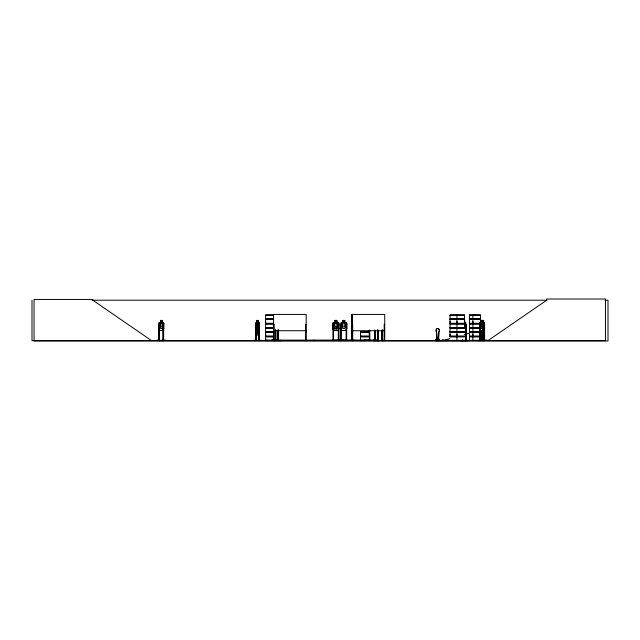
<?xml version="1.0" encoding="UTF-8"?>
<svg xmlns="http://www.w3.org/2000/svg" width="640" height="640" viewBox="0 0 640 640"><rect width="100%" height="100%" fill="white"/><g stroke="black" fill="none" stroke-linecap="round" stroke-linejoin="round"><path stroke-width="0.96" d="M273.256 336.112L265.624 336.112L265.632 334.24M273.256 323.28L265.624 323.28L265.632 321.408M368.216 336.112L360.584 336.112L360.592 334.24M450.056 336.112L450.056 334.24M450.056 323.28L450.056 321.408M456.936 334.24L456.936 336.112L456.928 332.36M456.936 321.408L456.936 323.28L456.928 319.536M469.464 336.112L469.464 334.24L469.456 336.112L480.512 336.112M479.928 323.28L469.456 323.28L469.464 321.408M472.896 334.24L472.896 336.112L472.888 332.36M472.896 321.408L472.896 323.28L472.888 319.536M348.936 340.336L355.48 340.312M438.48 339.856L438.808 332A2.04 1.616 -90 0 0 438.808 329.112A2.04 1.616 -90 0 0 436.528 329.112A2.04 1.616 -90 0 0 436.528 332L437.184 338.968M438.552 339.856L438.888 332A2.04 1.616 -90 0 0 438.888 329.112A2.04 1.616 -90 0 0 436.608 329.112A2.04 1.616 -90 0 0 436.608 332L436.944 338.968M437.048 338.968L437.08 338.488L437.744 338.792M436.944 338.848L437.76 338.792M437.768 338.728C436.912 338.616 437.92 339.016 437.128 338.48M436.84 338.848L437.688 338.72L437.136 338.904M437.192 338.912L437.176 338.76M484.112 330.488L484.432 328.496M265.6 327.656L273.264 327.848M273.256 336.864L265.624 336.864L265.6 340.632M360.56 340.632L368.224 340.48M450.024 340.632L468.472 340.6M483.216 340.592L483.192 329.128M272.728 340.336L272.4 340.048M272.72 340.592L272.536 340.048M465.832 328.488L465.408 330.488L465.872 328.496L465.4 322.4M255.904 326.864L256.336 324.856L259.168 324.856L259.544 326.856L259.112 324.856M259.016 330.488L259.448 328.488L259.072 330.488L256.176 330.488L255.848 328.488L256.264 330.424M483.312 328.488L482.912 330.488L483.4 328.496M483.592 328.488L483.616 320.392M253.192 340.336L261.816 340.336M477.24 340.632L487.376 340.336L469.448 340.488M163.136 330.424L163.712 328.488L163.76 323.104L163.192 322.4L162.112 322.4M160.52 340.592L156.896 340.312L165.512 340.336L161.904 340.6M482.344 322.4L482.064 326.88L480.904 326.88L480.904 323.136L482.064 323.136L482.408 322.4M379.224 340.592L372.96 340.304L384.28 340.592M338.896 328.496L338.208 330.488L333.496 330.488L332.88 328.496L332.88 323.112L333.52 322.4L334.952 322.4M346.704 328.488L346.04 330.424L341.424 330.424M464.592 328.488L465.184 326.88L464.592 320.456M257.112 326.864L256.512 328.472L256.512 332.216L257.112 332.888L257.072 334.96L258.336 334.96L258.84 328.472L258.24 326.864L258.24 323.136L257.104 323.136L257.104 326.88L258.24 326.864M257.064 320.392L256.504 326.88L257.104 328.488L257.096 332.24L257.76 330.384L258.696 332.256L258 329.928L258.608 327.496L257.744 329.488L256.704 327.536L257.504 329.92L256.736 332.224L258.24 332.216L258.24 328.472L258.84 326.88L258.184 320.456L257.056 320.456M265.552 340.544L281.112 340.6L267.096 340.216M266.016 340.632L266.448 340.312M351.976 340.592L351.888 314.424M363.728 340.304L363.832 340.64M480.8 322.4L480.464 323.144L480.816 322.464M255.784 340.64L255.8 323.112L256.24 322.4L257.064 322.4M255.856 340.64L256.264 322.464M259.088 332.888L259.448 332.208M259.104 332.952L259.488 323.104L258.992 322.464L256.208 322.464M480.072 322.4L479.632 340.64M482.504 323.136L482.92 320.392L483.68 320.392M158.984 323.144L159.464 322.464M435.928 340.624L436.448 340.624M437.624 340.632L438.224 340.376L438.232 339.312M445.904 340.16L445.928 340.496M447.736 340.632L447.84 340.496M448.512 340.624L448.328 340.16L441.232 340.376M480.904 322.464L480.28 323.136L480.28 326.88L480.904 328.488L482.064 328.488L482.688 326.88L482.064 320.456M487.952 340.64L546.704 300.208L546.704 299.016L605.448 299.016L605.448 340.64L32 340.64L32 300.208M334.952 322.464L333.952 323.136L333.952 326.88L334.952 328.488L336.824 328.488L337.832 326.88L337.832 323.136L336.824 322.464M435.952 340.64L435.808 339.312L437.016 339.312M446.536 340.64L445.904 340.376M448.312 340.496L435.624 340.632L448.184 340.64M273.424 340.6L273.544 340.048M332.736 340.6L332.84 340.048M449.92 338.568L444.192 340.376M464.248 334.592L469.976 333M92.064 300.208L547.008 300.208M605 300.208L608 300.208L608 340.984L34.064 340.984L34.064 299.44L92.816 299.44L92.816 300.208L151.56 340.64M265.616 315.016L273.264 315.016M450.04 315.016L464.56 315.016M469.448 315.016L480.52 315.016M273.264 315.152L265.616 315.152L265.632 318.784L273.256 318.784M469.448 315.168L480.52 315.152L480.504 318.784L469.456 318.784L469.456 315.168M265.632 315.392L273.248 315.392M450.056 315.392L464.544 315.392M469.464 315.392L480.504 315.392M450.048 318.784L464.552 318.784M265.568 319.04L273.304 319.04M449.992 319.04L464.608 319.04M469.4 319.04L480.568 319.04M265.568 319.272L273.304 319.272M449.992 319.272L464.608 319.272M469.4 319.272L480.568 319.272M273.256 319.536L265.624 319.536L265.624 323.28M464.552 319.536L450.048 319.536L450.048 323.28L464.552 323.28M480.512 319.536L469.456 319.536L469.456 323.28M162.152 320.392L160.504 320.392L160.592 322.464L159.792 323.136L159.792 326.88L160.592 328.488L162.096 328.488L162.904 326.88L162.904 323.136L162.096 322.464L162.056 320.456L160.552 320.456M464.632 320.392L464.64 322.464L465.44 322.464M479.8 340.64L479.616 323.112L480.016 322.4L480.92 322.4L480.864 320.392L482.416 320.392L482.384 322.464M334.952 320.456L336.824 320.456L336.824 330.488M342.824 320.456L344.704 320.456L344.704 322.464L345.704 323.136L345.704 326.88L344.704 328.488L342.824 328.488L341.824 326.88L341.824 323.136L342.824 322.464L342.76 320.392L344.768 320.392L344.768 322.4L346.064 322.4L346.776 323.104L346.776 328.496L346.088 330.488L341.376 330.488L340.752 328.496L340.752 323.112L341.392 322.4L342.76 322.4M480.904 320.456L482.384 320.456M482.888 320.456L483.648 320.456M482.168 320.792L481.112 320.792L481.112 321.464L482.168 321.464M483.008 320.792L483.464 320.792L483.008 321.464M160.544 322.4L159.4 322.4L158.888 323.112L159.424 330.488L163.208 330.488L163.72 328.496M258.224 322.4L259.064 322.4M336.824 322.4L338.192 322.4L338.896 323.104L339.056 340.6M464.632 322.4L465.456 322.4L465.872 323.104L465.872 340.64M482.104 322.4L483.04 322.4M483.616 322.4L484.408 323.136L484.368 340.64M159.424 322.464L163.176 322.464M333.544 322.464L338.16 322.464L338.832 323.136L338.832 328.488L338.16 330.424L333.544 330.424L332.944 328.488M341.424 322.464L346.04 322.464M480.032 322.464L484.152 322.464M163.152 322.4L163.76 323.104M334.952 323.136L336.824 323.136M265.568 323.544L273.304 323.544M449.992 323.544L464.608 323.544M469.4 323.544L479.976 323.544M265.568 323.776L273.304 323.776M449.992 323.776L464.608 323.776M469.4 323.776L479.976 323.776M273.256 324.04L265.624 324.04L265.624 327.648L273.264 327.656M450.048 324.04L464.552 324.04M479.928 324.04L469.456 324.04L469.456 327.648L479.92 327.552M163.672 324.336L163.104 324.336L163.048 340.64M259.392 324.336L258.888 324.336L258.888 327.208M273.592 324.336L274.144 324.336L274.208 340.64M306.216 324.336L305.656 324.336L305.672 340.64L305.72 340.048M332.904 324.336L333.456 324.336L333.52 340.64M338.888 324.336L338.336 324.336L338.272 340.64M346.704 324.336L346.152 324.336L346.088 340.64M351.88 324.336L352.664 324.336L352.728 340.64M384.736 324.336L384.184 324.336L384.12 340.64M479.632 324.336L480.144 324.336M334.952 326.88L336.824 326.88M265.632 327.552L273.248 327.552M450.056 327.552L464.544 327.552M464.56 327.656L449.968 327.752L464.56 327.808M469.448 327.656L479.936 327.656M469.448 327.808L479.936 327.808M273.264 327.984L265.616 328L265.632 331.608L273.256 331.608M464.56 327.976L450.04 327.976L450.056 331.608M469.448 327.976L479.936 328M265.632 328.216L273.248 328.216M450.056 328.216L464.544 328.216M469.464 328.216L479.92 328.216M257.104 328.488L258.24 328.472M159.424 330.424L163.176 330.424M256.208 330.424L259.048 330.424M480.032 330.424L484.152 330.424M484.176 330.488L479.992 330.488L479.608 328.496L480.056 330.488M273.592 330.736L306.208 330.736M351.952 330.736L384.736 330.736M360.584 331.608L368.216 331.608M450.048 331.608L464.552 331.608M480.512 331.608L469.456 331.608L469.456 328M265.568 331.872L273.304 331.872M360.528 331.872L368.264 331.872M449.992 331.872L464.608 331.872M469.4 331.872L480.568 331.872M265.568 332.104L273.304 332.104M360.528 332.104L368.264 332.104M449.992 332.104L464.608 332.104M469.4 332.104L480.568 332.104M273.256 332.36L265.624 332.36L265.624 336.112M368.216 332.36L360.584 332.36L360.584 336.112M464.552 332.36L450.048 332.36L450.048 336.112L464.552 336.112M469.456 332.36L480.512 332.36M256.344 332.952L255.904 332.216L256.288 332.952L259.16 332.952M265.568 336.368L273.304 336.368M360.528 336.368L368.264 336.368M449.992 336.368L464.608 336.368M469.4 336.368L480.568 336.368M265.568 336.6L273.304 336.6M360.528 336.6L368.264 336.6M449.992 336.6L464.608 336.6M469.4 336.6L480.568 336.6M368.216 336.864L360.584 336.864L360.584 340.48M450.048 336.864L464.552 336.864M480.512 336.864L469.456 336.864L469.456 340.48M436.648 338.376L437.48 338.376L437.48 340.16M442.28 339.992L443.624 339.992M158.68 340.048L159.352 340.048M163.04 340.048L163.72 340.048L163.72 340.64M255.568 340.048L256.168 340.048M258.848 340.048L259.448 340.048L259.432 340.64L259.008 322.4M381.832 340.048L382.512 340.048L382.512 340.64M384.12 340.048L384.872 340.592M465.464 340.048L466.048 340.048M479.592 340.048L480.184 340.048M480.44 340.048L480.984 340.048M482.104 340.048L482.608 340.048M484.152 340.048L484.648 340.048M333.52 340.216L338.28 340.216M341.336 340.216L346.088 340.216M369.144 340.216L364.384 340.216L364.384 340.64M468.416 340.64L459.864 340.64M156.888 340.336L160.568 340.64M165.512 340.336L161.832 340.64M265.632 340.376L281.096 340.336M360.592 340.376L368.208 340.376M450.056 340.376L468.448 340.336M469.464 340.376L487.376 340.336M306.296 340.56L306.28 340.048M456.856 340.6L456.936 336.864M346.856 340.6L346.768 340.048M272.808 340.632L272.864 340.136L378.096 340.048L378.096 340.64M373.056 340.6L379.264 340.64M275.76 340.592L275.832 340.048M480.792 340.592L480.776 340.048M482.328 322.464L482.808 323.136M484.104 322.4L484.344 328.488M480.664 322.4L483.032 329.992M377.552 340.632L377.472 330.088M158.984 328.488L159.464 330.424M484.64 340.048L484.624 340.64L484.6 324.336L484.2 324.336L484.176 340.64M484.32 340.048L484.32 340.64M483.592 326.88L483.592 323.136L482.888 323.136L482.888 325.008M483.584 340.64L483.584 340.048L482.984 340.048L482.992 340.64L483.032 324.336L483.544 324.336L483.52 340.64M483.376 340.64L483.4 323.104L482.856 320.392M482.56 330.088L482.584 340.64M482.384 340.64L482.36 330.088L482.28 340.64M482.328 320.456L482.328 323.136M482.104 320.392L482.12 322.464M482.152 330.088L482.152 340.64M481.856 320.792L481.856 321.464M480.92 320.392L480.96 322.464M480.936 330.088L480.968 340.64M480.672 330.088L480.64 340.64M480.488 330.088L480.488 340.64L480.464 340.048M480.144 328.168L480.184 340.64M479.976 324.336L480.016 340.64M479.864 340.048L479.912 340.64M472.888 315.168L472.896 318.784M472.888 324.04L472.888 327.648M472.888 328L472.896 331.608M472.888 336.864L472.888 340.48M466.016 340.64L466.008 324.336L465.504 324.336L465.472 340.64M465.768 340.048L465.744 340.64M465.68 324.336L465.64 340.64M464.544 318.784L464.552 315.168L450.04 315.16L450.056 318.784M464.592 323.136L464.592 326.88M464.392 320.792L464.392 321.464M462.768 340.048L462.816 340.64M462.648 340.216L462.648 340.64M462.544 340.048L462.52 340.64L462.416 340.048M462.296 340.048L462.264 340.64M456.928 315.168L456.936 318.784M456.936 324.04L456.928 327.648M456.928 328L456.936 331.608M450.056 324.04L450.048 327.648M439.256 340.376L439.256 339.312L438.04 339.312L438.04 340.16M439.064 339.312L439.064 340.16L435.992 340.16L435.992 339.312M437.384 338.376L437.384 340.16M436.736 338.376L436.648 340.16M384.736 340.64L384.736 314.424L351.952 314.424L352.072 340.64L352.112 314.424M384.248 340.048L384.232 340.64M382.456 330.088L382.448 340.64M382.336 330.088L382.264 340.64M382.096 340.048L382.096 340.64M382.008 330.088L381.96 340.64M381.888 330.088L381.832 340.64M378.04 330.088L377.968 340.64M377.92 330.088L377.832 340.64M377.592 330.088L377.68 340.64M376.288 340.136L376.288 340.64M375.168 330.224L375.152 340.64M375.016 330.224L375.072 340.64M374.952 340.048L374.936 340.64L374.784 330.224M374.632 330.224L374.736 340.64M374.584 340.048L374.592 340.64M369.824 340.048L369.84 340.64L369.76 330.088M369.208 330.088L369.272 340.64M369.144 340.048L369.144 340.64M364.256 340.048L364.256 340.64M352.528 330.224L352.528 340.64M352.352 330.224L352.384 340.64M352.32 314.424L352.312 340.64M346.704 323.136L346.64 340.64M346.216 340.048L346.216 340.64M343.664 340.136L343.672 340.64M342.576 340.136L342.576 340.64M341.336 340.048L341.336 340.64L341.272 324.336L340.72 324.336L340.656 340.64M340.784 340.048L340.784 340.64M338.824 340.048L338.832 340.64M338.4 340.048L338.4 340.64M336.896 322.4L336.896 320.392L334.888 320.392L334.952 330.488M333.392 340.048L333.392 340.64M332.944 323.144L332.968 340.64M314.736 340.136L314.736 340.64M313.64 340.136L313.64 340.64M306.144 340.64L306.208 314.424L273.592 314.424L273.576 340.64M305.368 340.136L305.368 340.64M278.496 340.048L278.488 340.64L278.464 330.088M278.28 330.088L278.256 340.64M278.192 330.088L278.088 340.64L278.008 330.088M275.808 330.088L275.736 340.64L275.624 330.088M275.544 330.088L275.544 340.64M275.36 330.088L275.36 340.64M274.08 340.048L274.056 340.64M273.296 340.048L273.296 340.64L273.232 340.048M271.984 340.048L271.976 340.64M271.912 340.048L271.848 340.64M267.096 340.64L267.04 340.048L266.976 340.64M259.224 324.336L259.224 327.208M259.224 332.008L259.16 340.64M259.064 324.336L259.024 340.64M258.888 332.008L258.904 340.64L258.856 340.048M258.24 322.464L258.28 320.392L257.016 320.392L257.016 322.4M257.168 332.888L257.168 334.896M256.152 340.64L256.112 324.336L255.616 324.336L255.6 340.64M255.96 326.864L255.96 332.216M255.984 340.048L255.984 340.64M163.672 323.136L163.592 340.64M163.544 324.336L163.544 340.64M163.312 340.048L163.296 340.64M163.224 324.336L163.176 340.64M162.112 320.392L162.096 322.464M159.352 340.64L159.304 324.336L158.736 324.336L158.68 340.64M159.176 324.336L159.232 340.64M159.088 340.048L159.104 340.64M158.928 340.048L158.952 340.64L158.864 324.336M473.72 315.056A5.136 1.824 -90 0 1 475.544 315.056M161.832 320.792L160.864 320.792L160.864 321.464L161.832 321.464L161.832 320.792M258.032 320.792L257.312 320.792L257.312 321.464L258.032 321.464L258.032 320.792M336.488 320.792L335.288 320.792L335.288 321.464L336.488 321.464L336.488 320.792M344.368 320.792L343.16 320.792L343.16 321.464L344.368 321.464L344.368 320.792M162.096 323.136L160.592 323.136L160.592 326.88L162.096 326.88L162.096 323.136M344.704 323.136L342.824 323.136L342.824 326.88L344.704 326.88L344.704 323.136M258.04 333.888L257.312 333.888L257.312 334.56L258.04 334.56L258.04 333.888M266.544 340.64L266.544 340.048L266.48 340.64"/></g></svg>
